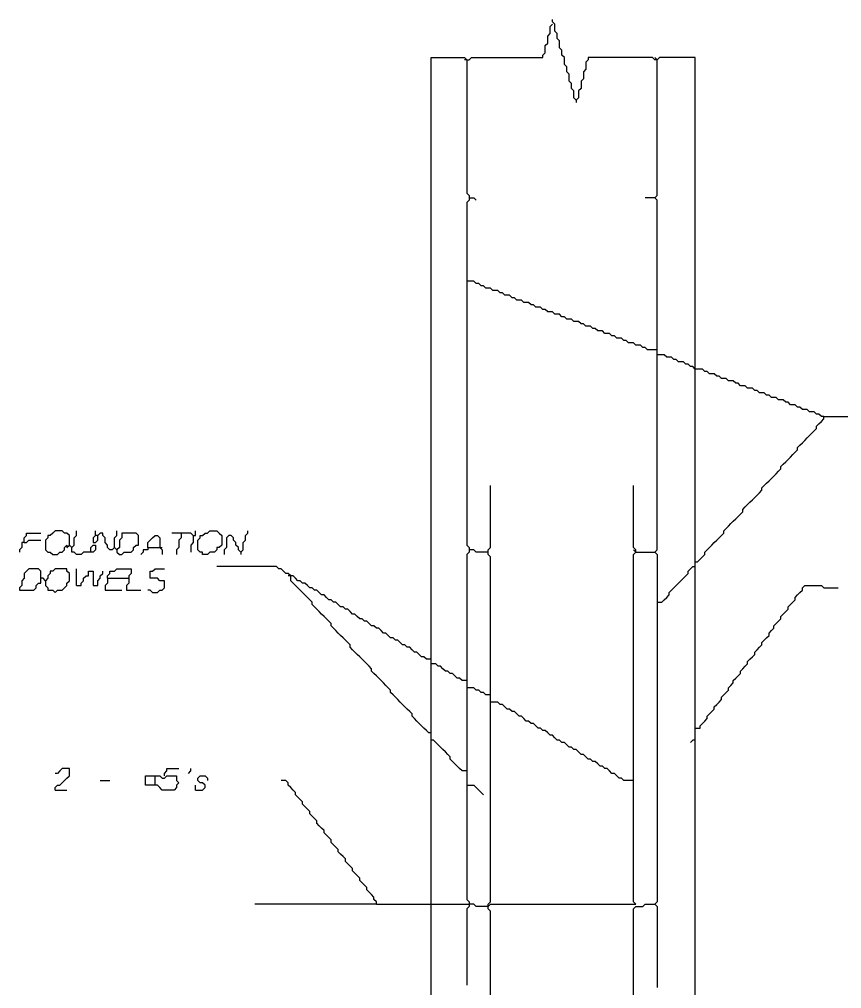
# Model space of a CAD drawing. Extents: x 1.09 to 9.29, y 0.06 to 9.89.
# Drawn here: x 1.2 to 5.265, y 5.1 to 9.894 of the extents above; entities that cross this region are included whole.
import ezdxf

# ---------------------------------------------------------------- set-up
doc = ezdxf.new("R2010")
doc.units = 0

msp = doc.modelspace()

# ---------------------------------------------------------------- linework, layer by layer
at = {"layer": 'R2V', "color": 0}
for points in [[(3.952941, 9.494118, 0), (3.952941, 9.494118, 0), (3.941176, 9.505882, 0), (3.941176, 9.541176, 0), (3.929412, 9.552941, 0), (3.929412, 9.576471, 0), (3.917647, 9.588235, 0), (3.917647, 9.623529, 0), (3.905882, 9.635294, 0), (3.905882, 9.658824, 0), (3.894118, 9.670588, 0), (3.894118, 9.705882, 0), (3.882353, 9.717647, 0), (3.882353, 9.741176, 0), (3.870588, 9.752941, 0), (3.870588, 9.788235, 0), (3.858824, 9.8, 0), (3.858824, 9.823529, 0), (3.847059, 9.835294, 0), (3.847059, 9.870588, 0), (3.835294, 9.882353, 0), (3.835294, 9.894118, 0)], [(3.411765, 9.694118, 0), (3.411765, 9.694118, 0), (3.423529, 9.694118, 0), (3.435294, 9.705882, 0), (3.788235, 9.705882, 0), (3.788235, 9.717647, 0), (3.8, 9.729412, 0), (3.8, 9.764706, 0), (3.811765, 9.776471, 0), (3.811765, 9.811765, 0), (3.823529, 9.823529, 0), (3.823529, 9.858824, 0), (3.835294, 9.870588, 0)], [(3.235294, 2.035294, 0), (3.235294, 2.035294, 0), (3.235294, 9.705882, 0), (3.4, 9.705882, 0), (3.411765, 9.694118, 0), (3.411765, 9.035294, 0), (3.423529, 9.023529, 0), (3.423529, 9, 0), (3.411765, 8.988235, 0), (3.411765, 7.294118, 0), (3.423529, 7.282353, 0), (3.423529, 7.258824, 0), (3.411765, 7.247059, 0), (3.411765, 5.541176, 0), (3.423529, 5.529412, 0), (3.423529, 5.505882, 0), (3.411765, 5.494118, 0), (3.411765, 5.117647, 0)], [(3.411765, 9.694118, 0), (3.4, 9.694118, 0)], [(4.541176, 5.058824, 0), (4.541176, 5.058824, 0), (4.541176, 9.705882, 0), (4.364706, 9.705882, 0), (4.352941, 9.694118, 0), (4.341176, 9.694118, 0), (4.329412, 9.705882, 0), (4.011765, 9.705882, 0), (4.011765, 9.694118, 0), (4, 9.682353, 0), (4, 9.647059, 0), (3.988235, 9.635294, 0), (3.988235, 9.6, 0), (3.976471, 9.588235, 0), (3.976471, 9.552941, 0), (3.964706, 9.541176, 0), (3.964706, 9.505882, 0), (3.952941, 9.494118, 0), (3.952941, 9.482353, 0)], [(4.352941, 9.694118, 0), (4.341176, 9.705882, 0)], [(4.341176, 9.011765, 0), (4.352941, 9.023529, 0), (4.352941, 9.694118, 0)], [(3.423529, 9.011765, 0), (3.447059, 9.011765, 0), (3.458824, 9, 0)], [(4.341176, 7.258824, 0), (4.352941, 7.270588, 0), (4.352941, 9, 0), (4.341176, 9.011765, 0), (4.294118, 9.011765, 0)], [(4.352941, 8.258824, 0), (4.352941, 8.258824, 0), (4.305882, 8.258824, 0), (4.294118, 8.270588, 0), (4.282353, 8.270588, 0), (4.270588, 8.282353, 0), (4.247059, 8.282353, 0), (4.235294, 8.294118, 0), (4.211765, 8.294118, 0), (4.2, 8.305882, 0), (4.188235, 8.305882, 0), (4.176471, 8.317647, 0), (4.152941, 8.317647, 0), (4.141176, 8.329412, 0), (4.129412, 8.329412, 0), (4.117647, 8.341176, 0), (4.094118, 8.341176, 0), (4.082353, 8.352941, 0), (4.058824, 8.352941, 0), (4.047059, 8.364706, 0), (4.035294, 8.364706, 0), (4.023529, 8.376471, 0), (4, 8.376471, 0), (3.988235, 8.388235, 0), (3.976471, 8.388235, 0), (3.964706, 8.4, 0), (3.941176, 8.4, 0), (3.929412, 8.411765, 0), (3.905882, 8.411765, 0), (3.894118, 8.423529, 0), (3.882353, 8.423529, 0), (3.870588, 8.435294, 0), (3.847059, 8.435294, 0), (3.835294, 8.447059, 0), (3.811765, 8.447059, 0), (3.8, 8.458824, 0), (3.788235, 8.458824, 0), (3.776471, 8.470588, 0), (3.752941, 8.470588, 0), (3.741176, 8.482353, 0), (3.729412, 8.482353, 0), (3.717647, 8.494118, 0), (3.694118, 8.494118, 0), (3.682353, 8.505882, 0), (3.658824, 8.505882, 0), (3.647059, 8.517647, 0), (3.635294, 8.517647, 0), (3.623529, 8.529412, 0), (3.6, 8.529412, 0), (3.588235, 8.541176, 0), (3.576471, 8.541176, 0), (3.564706, 8.552941, 0), (3.541176, 8.552941, 0), (3.529412, 8.564706, 0), (3.505882, 8.564706, 0), (3.494118, 8.576471, 0), (3.482353, 8.576471, 0), (3.470588, 8.588235, 0), (3.458824, 8.588235, 0), (3.447059, 8.6, 0), (3.411765, 8.6, 0)], [(4.541176, 8.164706, 0), (4.541176, 8.164706, 0), (4.529412, 8.176471, 0), (4.517647, 8.176471, 0), (4.505882, 8.188235, 0), (4.494118, 8.188235, 0), (4.482353, 8.2, 0), (4.458824, 8.2, 0), (4.447059, 8.211765, 0), (4.435294, 8.211765, 0), (4.423529, 8.223529, 0), (4.4, 8.223529, 0), (4.388235, 8.235294, 0), (4.352941, 8.235294, 0)], [(5.176471, 7.929412, 0), (5.176471, 7.929412, 0), (5.164706, 7.929412, 0), (5.152941, 7.941176, 0), (5.141176, 7.941176, 0), (5.129412, 7.952941, 0), (5.105882, 7.952941, 0), (5.094118, 7.964706, 0), (5.070588, 7.964706, 0), (5.058824, 7.976471, 0), (5.047059, 7.976471, 0), (5.035294, 7.988235, 0), (5.011765, 7.988235, 0), (5, 8, 0), (4.988235, 8, 0), (4.976471, 8.011765, 0), (4.952941, 8.011765, 0), (4.941176, 8.023529, 0), (4.917647, 8.023529, 0), (4.905882, 8.035294, 0), (4.894118, 8.035294, 0), (4.882353, 8.047059, 0), (4.858824, 8.047059, 0), (4.847059, 8.058824, 0), (4.835294, 8.058824, 0), (4.823529, 8.070588, 0), (4.8, 8.070588, 0), (4.788235, 8.082353, 0), (4.764706, 8.082353, 0), (4.752941, 8.094118, 0), (4.741176, 8.094118, 0), (4.729412, 8.105882, 0), (4.705882, 8.105882, 0), (4.694118, 8.117647, 0), (4.670588, 8.117647, 0), (4.658824, 8.129412, 0), (4.647059, 8.129412, 0), (4.635294, 8.141176, 0), (4.611765, 8.141176, 0), (4.6, 8.152941, 0), (4.588235, 8.152941, 0), (4.576471, 8.164706, 0), (4.541176, 8.164706, 0)], [(4.541176, 7.211765, 0), (4.541176, 7.211765, 0), (4.552941, 7.211765, 0), (4.564706, 7.223529, 0), (4.576471, 7.235294, 0), (4.588235, 7.247059, 0), (4.588235, 7.258824, 0), (4.6, 7.270588, 0), (4.611765, 7.282353, 0), (4.623529, 7.294118, 0), (4.635294, 7.305882, 0), (4.647059, 7.317647, 0), (4.658824, 7.329412, 0), (4.670588, 7.341176, 0), (4.682353, 7.352941, 0), (4.682353, 7.364706, 0), (4.694118, 7.376471, 0), (4.705882, 7.388235, 0), (4.717647, 7.4, 0), (4.729412, 7.411765, 0), (4.741176, 7.423529, 0), (4.752941, 7.435294, 0), (4.764706, 7.447059, 0), (4.776471, 7.458824, 0), (4.776471, 7.470588, 0), (4.788235, 7.482353, 0), (4.8, 7.494118, 0), (4.811765, 7.505882, 0), (4.823529, 7.517647, 0), (4.835294, 7.529412, 0), (4.847059, 7.541176, 0), (4.858824, 7.552941, 0), (4.870588, 7.564706, 0), (4.870588, 7.576471, 0), (4.882353, 7.588235, 0), (4.894118, 7.6, 0), (4.905882, 7.611765, 0), (4.917647, 7.623529, 0), (4.929412, 7.635294, 0), (4.941176, 7.647059, 0), (4.952941, 7.658824, 0), (4.964706, 7.670588, 0), (4.964706, 7.682353, 0), (4.976471, 7.694118, 0), (4.988235, 7.705882, 0), (5, 7.717647, 0), (5.011765, 7.729412, 0), (5.023529, 7.741176, 0), (5.035294, 7.752941, 0), (5.047059, 7.764706, 0), (5.047059, 7.776471, 0), (5.058824, 7.788235, 0), (5.070588, 7.8, 0), (5.082353, 7.811765, 0), (5.094118, 7.823529, 0), (5.105882, 7.835294, 0), (5.117647, 7.847059, 0), (5.129412, 7.858824, 0), (5.141176, 7.870588, 0), (5.141176, 7.882353, 0), (5.152941, 7.894118, 0), (5.164706, 7.905882, 0), (5.176471, 7.917647, 0), (5.176471, 7.929412, 0), (5.4, 7.929412, 0)], [(3.529412, 5.058824, 0), (3.529412, 5.058824, 0), (3.529412, 5.482353, 0), (3.517647, 5.494118, 0), (3.517647, 5.517647, 0), (3.529412, 5.529412, 0), (3.529412, 7.235294, 0), (3.517647, 7.247059, 0), (3.517647, 7.270588, 0), (3.529412, 7.282353, 0), (3.529412, 7.588235, 0)], [(4.247059, 7.258824, 0), (4.247059, 7.270588, 0), (4.235294, 7.282353, 0), (4.235294, 7.588235, 0)], [(1.223529, 7.305882, 0), (1.223529, 7.329412, 0), (1.235294, 7.341176, 0), (1.235294, 7.352941, 0), (1.305882, 7.352941, 0)], [(1.458824, 7.282353, 0), (1.458824, 7.282353, 0), (1.447059, 7.294118, 0), (1.447059, 7.341176, 0), (1.435294, 7.352941, 0), (1.423529, 7.352941, 0), (1.411765, 7.364706, 0), (1.376471, 7.364706, 0), (1.364706, 7.352941, 0), (1.352941, 7.341176, 0), (1.341176, 7.341176, 0), (1.341176, 7.329412, 0), (1.329412, 7.317647, 0), (1.329412, 7.270588, 0), (1.341176, 7.258824, 0), (1.352941, 7.258824, 0), (1.364706, 7.247059, 0), (1.388235, 7.247059, 0), (1.4, 7.258824, 0), (1.411765, 7.258824, 0), (1.423529, 7.270588, 0), (1.423529, 7.282353, 0), (1.435294, 7.294118, 0), (1.435294, 7.282353, 0), (1.447059, 7.294118, 0)], [(1.552941, 7.258824, 0), (1.552941, 7.258824, 0), (1.552941, 7.282353, 0), (1.564706, 7.294118, 0), (1.576471, 7.294118, 0), (1.576471, 7.270588, 0), (1.564706, 7.258824, 0), (1.517647, 7.258824, 0), (1.505882, 7.247059, 0), (1.482353, 7.247059, 0), (1.470588, 7.258824, 0), (1.458824, 7.258824, 0), (1.458824, 7.282353, 0), (1.470588, 7.294118, 0), (1.470588, 7.329412, 0), (1.482353, 7.341176, 0), (1.482353, 7.364706, 0)], [(1.670588, 7.282353, 0), (1.670588, 7.282353, 0), (1.658824, 7.270588, 0), (1.647059, 7.270588, 0), (1.635294, 7.282353, 0), (1.635294, 7.294118, 0), (1.623529, 7.305882, 0), (1.623529, 7.329412, 0), (1.611765, 7.341176, 0), (1.611765, 7.352941, 0), (1.6, 7.352941, 0), (1.588235, 7.341176, 0), (1.576471, 7.341176, 0), (1.564706, 7.329412, 0), (1.564706, 7.305882, 0), (1.576471, 7.305882, 0), (1.588235, 7.317647, 0), (1.588235, 7.341176, 0)], [(1.576471, 7.341176, 0), (1.576471, 7.364706, 0)], [(1.682353, 7.270588, 0), (1.682353, 7.270588, 0), (1.682353, 7.258824, 0), (1.694118, 7.247059, 0), (1.705882, 7.247059, 0), (1.717647, 7.258824, 0), (1.752941, 7.258824, 0), (1.764706, 7.270588, 0), (1.764706, 7.282353, 0), (1.776471, 7.294118, 0), (1.788235, 7.294118, 0), (1.788235, 7.341176, 0), (1.776471, 7.352941, 0), (1.705882, 7.352941, 0), (1.705882, 7.329412, 0), (1.694118, 7.317647, 0), (1.694118, 7.282353, 0), (1.682353, 7.270588, 0), (1.670588, 7.282353, 0), (1.670588, 7.329412, 0), (1.682353, 7.341176, 0), (1.682353, 7.364706, 0)], [(1.835294, 7.282353, 0), (1.835294, 7.282353, 0), (1.835294, 7.305882, 0), (1.847059, 7.317647, 0), (1.858824, 7.329412, 0), (1.870588, 7.341176, 0), (1.882353, 7.341176, 0), (1.894118, 7.329412, 0), (1.894118, 7.282353, 0), (1.905882, 7.270588, 0), (1.905882, 7.247059, 0)], [(2.058824, 7.341176, 0), (2.047059, 7.352941, 0), (1.952941, 7.352941, 0)], [(2, 7.352941, 0), (2, 7.329412, 0), (1.988235, 7.317647, 0), (1.988235, 7.282353, 0), (1.976471, 7.270588, 0), (1.976471, 7.247059, 0)], [(2.058824, 7.341176, 0), (2.058824, 7.305882, 0), (2.047059, 7.294118, 0), (2.047059, 7.258824, 0)], [(2.058824, 7.341176, 0), (2.070588, 7.341176, 0), (2.070588, 7.364706, 0)], [(2.105882, 7.247059, 0), (2.105882, 7.247059, 0), (2.105882, 7.258824, 0), (2.094118, 7.258824, 0), (2.082353, 7.270588, 0), (2.082353, 7.317647, 0), (2.094118, 7.329412, 0), (2.094118, 7.341176, 0), (2.105882, 7.341176, 0), (2.117647, 7.352941, 0), (2.129412, 7.352941, 0), (2.141176, 7.364706, 0), (2.176471, 7.364706, 0), (2.188235, 7.352941, 0), (2.2, 7.341176, 0), (2.2, 7.294118, 0), (2.188235, 7.282353, 0), (2.176471, 7.282353, 0), (2.176471, 7.270588, 0), (2.164706, 7.258824, 0), (2.141176, 7.258824, 0), (2.129412, 7.247059, 0), (2.105882, 7.247059, 0)], [(2.294118, 7.258824, 0), (2.294118, 7.258824, 0), (2.282353, 7.270588, 0), (2.282353, 7.282353, 0), (2.270588, 7.294118, 0), (2.270588, 7.305882, 0), (2.258824, 7.317647, 0), (2.258824, 7.329412, 0), (2.247059, 7.341176, 0), (2.235294, 7.341176, 0), (2.223529, 7.329412, 0), (2.223529, 7.282353, 0), (2.211765, 7.270588, 0), (2.211765, 7.247059, 0)], [(2.294118, 7.258824, 0), (2.305882, 7.270588, 0), (2.305882, 7.305882, 0), (2.317647, 7.317647, 0), (2.317647, 7.341176, 0), (2.329412, 7.352941, 0), (2.329412, 7.364706, 0)], [(1.223529, 7.305882, 0), (1.211765, 7.305882, 0), (1.211765, 7.282353, 0), (1.2, 7.270588, 0), (1.2, 7.258824, 0)], [(1.223529, 7.305882, 0), (1.235294, 7.305882, 0), (1.247059, 7.317647, 0), (1.305882, 7.317647, 0)], [(1.835294, 7.282353, 0), (1.835294, 7.270588, 0), (1.811765, 7.270588, 0), (1.811765, 7.258824, 0), (1.8, 7.247059, 0)], [(1.835294, 7.282353, 0), (1.894118, 7.282353, 0)], [(1.894118, 7.282353, 0), (1.905882, 7.282353, 0)], [(2.294118, 7.258824, 0), (2.294118, 7.247059, 0)], [(3.517647, 7.258824, 0), (3.458824, 7.258824, 0), (3.447059, 7.270588, 0), (3.423529, 7.270588, 0)], [(3.517647, 5.505882, 0), (3.517647, 5.505882, 0), (3.529412, 5.517647, 0), (4.247059, 5.517647, 0), (4.235294, 5.529412, 0), (4.235294, 7.247059, 0), (4.247059, 7.258824, 0), (4.341176, 7.258824, 0), (4.352941, 7.247059, 0), (4.352941, 5.529412, 0), (4.341176, 5.517647, 0)], [(4.247059, 7.258824, 0), (4.235294, 7.270588, 0)], [(1.329412, 7.117647, 0), (1.329412, 7.117647, 0), (1.329412, 7.094118, 0), (1.341176, 7.082353, 0), (1.341176, 7.070588, 0), (1.364706, 7.070588, 0), (1.376471, 7.058824, 0), (1.388235, 7.070588, 0), (1.411765, 7.070588, 0), (1.423529, 7.082353, 0), (1.435294, 7.094118, 0), (1.435294, 7.105882, 0), (1.447059, 7.117647, 0), (1.447059, 7.152941, 0), (1.435294, 7.164706, 0), (1.435294, 7.176471, 0), (1.376471, 7.176471, 0), (1.364706, 7.164706, 0), (1.352941, 7.164706, 0), (1.352941, 7.152941, 0), (1.341176, 7.141176, 0), (1.341176, 7.129412, 0), (1.329412, 7.117647, 0), (1.317647, 7.129412, 0), (1.305882, 7.129412, 0), (1.305882, 7.164706, 0), (1.294118, 7.176471, 0), (1.247059, 7.176471, 0), (1.235294, 7.164706, 0), (1.223529, 7.152941, 0), (1.223529, 7.129412, 0), (1.211765, 7.117647, 0), (1.211765, 7.094118, 0), (1.2, 7.082353, 0), (1.2, 7.070588, 0), (1.270588, 7.070588, 0), (1.282353, 7.082353, 0), (1.282353, 7.094118, 0), (1.294118, 7.105882, 0), (1.305882, 7.105882, 0), (1.305882, 7.129412, 0)], [(1.482353, 7.094118, 0), (1.482353, 7.176471, 0)], [(1.482353, 7.094118, 0), (1.482353, 7.094118, 0), (1.505882, 7.094118, 0), (1.505882, 7.105882, 0), (1.517647, 7.117647, 0), (1.517647, 7.129412, 0), (1.529412, 7.141176, 0), (1.541176, 7.141176, 0), (1.541176, 7.164706, 0), (1.564706, 7.164706, 0), (1.564706, 7.094118, 0), (1.588235, 7.094118, 0), (1.588235, 7.117647, 0), (1.6, 7.129412, 0), (1.6, 7.141176, 0), (1.611765, 7.152941, 0), (1.611765, 7.164706, 0)], [(1.635294, 7.129412, 0), (1.635294, 7.129412, 0), (1.635294, 7.141176, 0), (1.647059, 7.152941, 0), (1.647059, 7.164706, 0), (1.670588, 7.164706, 0), (1.682353, 7.176471, 0), (1.752941, 7.176471, 0), (1.752941, 7.152941, 0), (1.741176, 7.141176, 0), (1.741176, 7.105882, 0), (1.729412, 7.094118, 0), (1.729412, 7.070588, 0), (1.8, 7.070588, 0)], [(1.858824, 7.058824, 0), (1.858824, 7.058824, 0), (1.882353, 7.058824, 0), (1.894118, 7.070588, 0), (1.905882, 7.070588, 0), (1.917647, 7.082353, 0), (1.917647, 7.117647, 0), (1.894118, 7.117647, 0), (1.882353, 7.129412, 0), (1.847059, 7.129412, 0), (1.847059, 7.164706, 0), (1.858824, 7.164706, 0), (1.870588, 7.176471, 0), (1.917647, 7.176471, 0)], [(3.235294, 6.364706, 0), (3.235294, 6.364706, 0), (3.223529, 6.364706, 0), (3.211765, 6.376471, 0), (3.2, 6.388235, 0), (3.188235, 6.4, 0), (3.176471, 6.411765, 0), (3.164706, 6.423529, 0), (3.152941, 6.435294, 0), (3.141176, 6.447059, 0), (3.141176, 6.458824, 0), (3.129412, 6.470588, 0), (3.117647, 6.482353, 0), (3.105882, 6.494118, 0), (3.094118, 6.505882, 0), (3.082353, 6.517647, 0), (3.070588, 6.529412, 0), (3.058824, 6.541176, 0), (3.047059, 6.552941, 0), (3.035294, 6.564706, 0), (3.035294, 6.576471, 0), (3.023529, 6.588235, 0), (3.011765, 6.6, 0), (3, 6.611765, 0), (2.988235, 6.623529, 0), (2.976471, 6.635294, 0), (2.964706, 6.647059, 0), (2.952941, 6.658824, 0), (2.941176, 6.670588, 0), (2.941176, 6.682353, 0), (2.929412, 6.694118, 0), (2.917647, 6.705882, 0), (2.905882, 6.717647, 0), (2.894118, 6.729412, 0), (2.882353, 6.741176, 0), (2.870588, 6.752941, 0), (2.858824, 6.764706, 0), (2.847059, 6.776471, 0), (2.835294, 6.788235, 0), (2.835294, 6.8, 0), (2.823529, 6.811765, 0), (2.811765, 6.823529, 0), (2.8, 6.835294, 0), (2.788235, 6.847059, 0), (2.776471, 6.858824, 0), (2.764706, 6.870588, 0), (2.752941, 6.882353, 0), (2.741176, 6.894118, 0), (2.741176, 6.905882, 0), (2.729412, 6.917647, 0), (2.717647, 6.929412, 0), (2.705882, 6.941176, 0), (2.694118, 6.952941, 0), (2.682353, 6.964706, 0), (2.670588, 6.976471, 0), (2.658824, 6.988235, 0), (2.647059, 7, 0), (2.647059, 7.011765, 0), (2.635294, 7.023529, 0), (2.623529, 7.035294, 0), (2.611765, 7.047059, 0), (2.6, 7.058824, 0), (2.588235, 7.070588, 0), (2.576471, 7.082353, 0), (2.564706, 7.094118, 0), (2.552941, 7.105882, 0), (2.541176, 7.117647, 0), (2.541176, 7.141176, 0), (2.529412, 7.152941, 0), (2.517647, 7.152941, 0), (2.505882, 7.164706, 0), (2.494118, 7.176471, 0), (2.482353, 7.176471, 0), (2.470588, 7.188235, 0), (2.176471, 7.188235, 0)], [(4.352941, 7.011765, 0), (4.352941, 7.011765, 0), (4.376471, 7.011765, 0), (4.388235, 7.023529, 0), (4.4, 7.035294, 0), (4.411765, 7.047059, 0), (4.411765, 7.058824, 0), (4.423529, 7.070588, 0), (4.435294, 7.082353, 0), (4.447059, 7.094118, 0), (4.458824, 7.105882, 0), (4.470588, 7.117647, 0), (4.482353, 7.129412, 0), (4.494118, 7.141176, 0), (4.505882, 7.152941, 0), (4.505882, 7.164706, 0), (4.517647, 7.176471, 0), (4.529412, 7.188235, 0), (4.541176, 7.188235, 0)], [(1.635294, 7.129412, 0), (1.635294, 7.105882, 0), (1.623529, 7.094118, 0), (1.623529, 7.070588, 0), (1.705882, 7.070588, 0)], [(1.635294, 7.129412, 0), (1.741176, 7.129412, 0)], [(2.541176, 7.141176, 0), (2.529412, 7.141176, 0)], [(3.235294, 6.729412, 0), (3.235294, 6.729412, 0), (3.211765, 6.729412, 0), (3.2, 6.741176, 0), (3.188235, 6.741176, 0), (3.176471, 6.752941, 0), (3.164706, 6.764706, 0), (3.152941, 6.764706, 0), (3.141176, 6.776471, 0), (3.129412, 6.788235, 0), (3.117647, 6.788235, 0), (3.105882, 6.8, 0), (3.094118, 6.8, 0), (3.082353, 6.811765, 0), (3.070588, 6.823529, 0), (3.058824, 6.823529, 0), (3.047059, 6.835294, 0), (3.035294, 6.835294, 0), (3.023529, 6.847059, 0), (3.011765, 6.858824, 0), (3, 6.858824, 0), (2.988235, 6.870588, 0), (2.976471, 6.882353, 0), (2.964706, 6.882353, 0), (2.952941, 6.894118, 0), (2.941176, 6.894118, 0), (2.929412, 6.905882, 0), (2.917647, 6.917647, 0), (2.905882, 6.917647, 0), (2.894118, 6.929412, 0), (2.882353, 6.929412, 0), (2.870588, 6.941176, 0), (2.858824, 6.952941, 0), (2.847059, 6.952941, 0), (2.835294, 6.964706, 0), (2.823529, 6.976471, 0), (2.811765, 6.976471, 0), (2.8, 6.988235, 0), (2.788235, 6.988235, 0), (2.776471, 7, 0), (2.764706, 7.011765, 0), (2.752941, 7.011765, 0), (2.741176, 7.023529, 0), (2.729412, 7.023529, 0), (2.717647, 7.035294, 0), (2.705882, 7.047059, 0), (2.694118, 7.047059, 0), (2.682353, 7.058824, 0), (2.670588, 7.070588, 0), (2.658824, 7.070588, 0), (2.647059, 7.082353, 0), (2.635294, 7.082353, 0), (2.623529, 7.094118, 0), (2.611765, 7.105882, 0), (2.6, 7.105882, 0), (2.588235, 7.117647, 0), (2.576471, 7.117647, 0), (2.564706, 7.129412, 0), (2.552941, 7.141176, 0), (2.541176, 7.141176, 0)], [(1.858824, 7.058824, 0), (1.847059, 7.070588, 0), (1.835294, 7.070588, 0)], [(4.541176, 6.388235, 0), (4.541176, 6.388235, 0), (4.564706, 6.388235, 0), (4.564706, 6.4, 0), (4.576471, 6.411765, 0), (4.588235, 6.423529, 0), (4.6, 6.435294, 0), (4.6, 6.447059, 0), (4.611765, 6.458824, 0), (4.623529, 6.470588, 0), (4.635294, 6.482353, 0), (4.635294, 6.494118, 0), (4.647059, 6.505882, 0), (4.658824, 6.517647, 0), (4.670588, 6.529412, 0), (4.670588, 6.541176, 0), (4.682353, 6.552941, 0), (4.694118, 6.564706, 0), (4.705882, 6.576471, 0), (4.705882, 6.588235, 0), (4.717647, 6.6, 0), (4.729412, 6.611765, 0), (4.729412, 6.623529, 0), (4.741176, 6.635294, 0), (4.752941, 6.647059, 0), (4.764706, 6.658824, 0), (4.764706, 6.670588, 0), (4.776471, 6.682353, 0), (4.788235, 6.694118, 0), (4.8, 6.705882, 0), (4.8, 6.717647, 0), (4.811765, 6.729412, 0), (4.823529, 6.741176, 0), (4.835294, 6.752941, 0), (4.835294, 6.764706, 0), (4.847059, 6.776471, 0), (4.858824, 6.788235, 0), (4.870588, 6.8, 0), (4.870588, 6.811765, 0), (4.882353, 6.823529, 0), (4.894118, 6.835294, 0), (4.905882, 6.847059, 0), (4.905882, 6.858824, 0), (4.917647, 6.870588, 0), (4.929412, 6.882353, 0), (4.929412, 6.894118, 0), (4.941176, 6.905882, 0), (4.952941, 6.917647, 0), (4.964706, 6.929412, 0), (4.964706, 6.941176, 0), (4.976471, 6.952941, 0), (4.988235, 6.964706, 0), (5, 6.976471, 0), (5, 6.988235, 0), (5.011765, 7, 0), (5.023529, 7.011765, 0), (5.035294, 7.023529, 0), (5.035294, 7.035294, 0), (5.047059, 7.047059, 0), (5.058824, 7.058824, 0), (5.070588, 7.070588, 0), (5.070588, 7.082353, 0), (5.082353, 7.094118, 0), (5.164706, 7.094118, 0), (5.176471, 7.082353, 0), (5.247059, 7.082353, 0)], [(3.411765, 6.623529, 0), (3.411765, 6.623529, 0), (3.388235, 6.623529, 0), (3.376471, 6.635294, 0), (3.364706, 6.635294, 0), (3.352941, 6.647059, 0), (3.341176, 6.658824, 0), (3.329412, 6.658824, 0), (3.317647, 6.670588, 0), (3.305882, 6.670588, 0), (3.294118, 6.682353, 0), (3.282353, 6.694118, 0), (3.270588, 6.694118, 0), (3.258824, 6.705882, 0), (3.235294, 6.705882, 0)], [(3.529412, 6.552941, 0), (3.529412, 6.552941, 0), (3.505882, 6.552941, 0), (3.494118, 6.564706, 0), (3.482353, 6.564706, 0), (3.470588, 6.576471, 0), (3.458824, 6.576471, 0), (3.447059, 6.588235, 0), (3.411765, 6.588235, 0)], [(4.235294, 6.129412, 0), (4.235294, 6.129412, 0), (4.188235, 6.129412, 0), (4.176471, 6.141176, 0), (4.164706, 6.141176, 0), (4.152941, 6.152941, 0), (4.141176, 6.164706, 0), (4.129412, 6.164706, 0), (4.117647, 6.176471, 0), (4.105882, 6.188235, 0), (4.094118, 6.188235, 0), (4.082353, 6.2, 0), (4.070588, 6.2, 0), (4.058824, 6.211765, 0), (4.047059, 6.223529, 0), (4.035294, 6.223529, 0), (4.023529, 6.235294, 0), (4.011765, 6.235294, 0), (4, 6.247059, 0), (3.988235, 6.258824, 0), (3.976471, 6.258824, 0), (3.964706, 6.270588, 0), (3.952941, 6.282353, 0), (3.941176, 6.282353, 0), (3.929412, 6.294118, 0), (3.917647, 6.294118, 0), (3.905882, 6.305882, 0), (3.894118, 6.317647, 0), (3.882353, 6.317647, 0), (3.870588, 6.329412, 0), (3.858824, 6.329412, 0), (3.847059, 6.341176, 0), (3.835294, 6.352941, 0), (3.823529, 6.352941, 0), (3.811765, 6.364706, 0), (3.8, 6.376471, 0), (3.788235, 6.376471, 0), (3.776471, 6.388235, 0), (3.764706, 6.388235, 0), (3.752941, 6.4, 0), (3.741176, 6.411765, 0), (3.729412, 6.411765, 0), (3.717647, 6.423529, 0), (3.705882, 6.423529, 0), (3.694118, 6.435294, 0), (3.682353, 6.447059, 0), (3.670588, 6.447059, 0), (3.658824, 6.458824, 0), (3.647059, 6.470588, 0), (3.635294, 6.470588, 0), (3.623529, 6.482353, 0), (3.611765, 6.482353, 0), (3.6, 6.494118, 0), (3.588235, 6.505882, 0), (3.576471, 6.505882, 0), (3.564706, 6.517647, 0), (3.529412, 6.517647, 0)], [(3.411765, 6.176471, 0), (3.411765, 6.176471, 0), (3.388235, 6.176471, 0), (3.376471, 6.188235, 0), (3.364706, 6.2, 0), (3.352941, 6.211765, 0), (3.341176, 6.223529, 0), (3.329412, 6.235294, 0), (3.329412, 6.247059, 0), (3.317647, 6.258824, 0), (3.305882, 6.270588, 0), (3.294118, 6.282353, 0), (3.282353, 6.294118, 0), (3.270588, 6.305882, 0), (3.258824, 6.317647, 0), (3.247059, 6.329412, 0), (3.235294, 6.329412, 0)], [(4.541176, 6.329412, 0), (4.529412, 6.329412, 0), (4.517647, 6.317647, 0)], [(1.376471, 6.082353, 0), (1.376471, 6.082353, 0), (1.376471, 6.094118, 0), (1.388235, 6.105882, 0), (1.4, 6.105882, 0), (1.411765, 6.117647, 0), (1.423529, 6.129412, 0), (1.435294, 6.141176, 0), (1.447059, 6.152941, 0), (1.447059, 6.188235, 0), (1.411765, 6.188235, 0), (1.4, 6.176471, 0), (1.388235, 6.164706, 0), (1.376471, 6.164706, 0)], [(1.917647, 6.152941, 0), (1.917647, 6.164706, 0), (1.929412, 6.176471, 0), (1.929412, 6.188235, 0), (1.988235, 6.188235, 0)], [(2.035294, 6.164706, 0), (2.047059, 6.176471, 0), (2.047059, 6.188235, 0)], [(1.870588, 6.105882, 0), (1.870588, 6.105882, 0), (1.870588, 6.152941, 0), (1.894118, 6.152941, 0), (1.905882, 6.141176, 0), (1.917647, 6.141176, 0), (1.929412, 6.152941, 0), (1.976471, 6.152941, 0), (1.976471, 6.129412, 0), (1.988235, 6.117647, 0), (1.976471, 6.105882, 0), (1.976471, 6.094118, 0), (1.964706, 6.082353, 0), (1.905882, 6.082353, 0), (1.894118, 6.094118, 0), (1.882353, 6.105882, 0), (1.823529, 6.105882, 0), (1.823529, 6.152941, 0), (1.870588, 6.152941, 0)], [(2.070588, 6.082353, 0), (2.070588, 6.082353, 0), (2.105882, 6.082353, 0), (2.117647, 6.094118, 0), (2.117647, 6.105882, 0), (2.105882, 6.117647, 0), (2.094118, 6.117647, 0), (2.082353, 6.129412, 0), (2.082353, 6.141176, 0), (2.094118, 6.152941, 0), (2.117647, 6.152941, 0), (2.129412, 6.141176, 0), (2.129412, 6.129412, 0)], [(1.6, 6.129412, 0), (1.647059, 6.129412, 0)], [(2.070588, 6.082353, 0), (2.070588, 6.105882, 0)], [(2.964706, 5.517647, 0), (2.964706, 5.517647, 0), (2.964706, 5.529412, 0), (2.952941, 5.541176, 0), (2.952941, 5.552941, 0), (2.941176, 5.564706, 0), (2.929412, 5.576471, 0), (2.917647, 5.588235, 0), (2.917647, 5.6, 0), (2.905882, 5.611765, 0), (2.894118, 5.623529, 0), (2.882353, 5.635294, 0), (2.882353, 5.647059, 0), (2.870588, 5.658824, 0), (2.858824, 5.670588, 0), (2.847059, 5.682353, 0), (2.847059, 5.694118, 0), (2.835294, 5.705882, 0), (2.823529, 5.717647, 0), (2.811765, 5.729412, 0), (2.811765, 5.741176, 0), (2.8, 5.752941, 0), (2.788235, 5.764706, 0), (2.776471, 5.776471, 0), (2.776471, 5.788235, 0), (2.764706, 5.8, 0), (2.752941, 5.811765, 0), (2.741176, 5.823529, 0), (2.741176, 5.835294, 0), (2.729412, 5.847059, 0), (2.717647, 5.858824, 0), (2.705882, 5.870588, 0), (2.705882, 5.882353, 0), (2.694118, 5.894118, 0), (2.682353, 5.905882, 0), (2.670588, 5.917647, 0), (2.670588, 5.929412, 0), (2.658824, 5.941176, 0), (2.647059, 5.952941, 0), (2.635294, 5.964706, 0), (2.635294, 5.976471, 0), (2.623529, 5.988235, 0), (2.611765, 6, 0), (2.6, 6.011765, 0), (2.6, 6.023529, 0), (2.588235, 6.035294, 0), (2.576471, 6.047059, 0), (2.564706, 6.058824, 0), (2.564706, 6.070588, 0), (2.552941, 6.082353, 0), (2.541176, 6.094118, 0), (2.529412, 6.105882, 0), (2.529412, 6.117647, 0), (2.517647, 6.129412, 0), (2.494118, 6.129412, 0)], [(3.411765, 6.105882, 0), (3.447059, 6.105882, 0), (3.458824, 6.094118, 0), (3.470588, 6.082353, 0), (3.482353, 6.070588, 0), (3.494118, 6.058824, 0)], [(1.376471, 6.082353, 0), (1.435294, 6.082353, 0)], [(2.964706, 5.517647, 0), (2.364706, 5.517647, 0)], [(2.964706, 5.517647, 0), (3.235294, 5.517647, 0)], [(3.235294, 5.517647, 0), (3.423529, 5.517647, 0)], [(3.517647, 5.505882, 0), (3.458824, 5.505882, 0), (3.447059, 5.517647, 0), (3.423529, 5.517647, 0)], [(4.235294, 5.058824, 0), (4.235294, 5.058824, 0), (4.235294, 5.494118, 0), (4.247059, 5.505882, 0), (4.282353, 5.505882, 0), (4.294118, 5.517647, 0), (4.341176, 5.517647, 0), (4.352941, 5.505882, 0), (4.352941, 5.105882, 0)]]:
    msp.add_polyline3d(points, dxfattribs=at)

doc.saveas('drawing.dxf')
